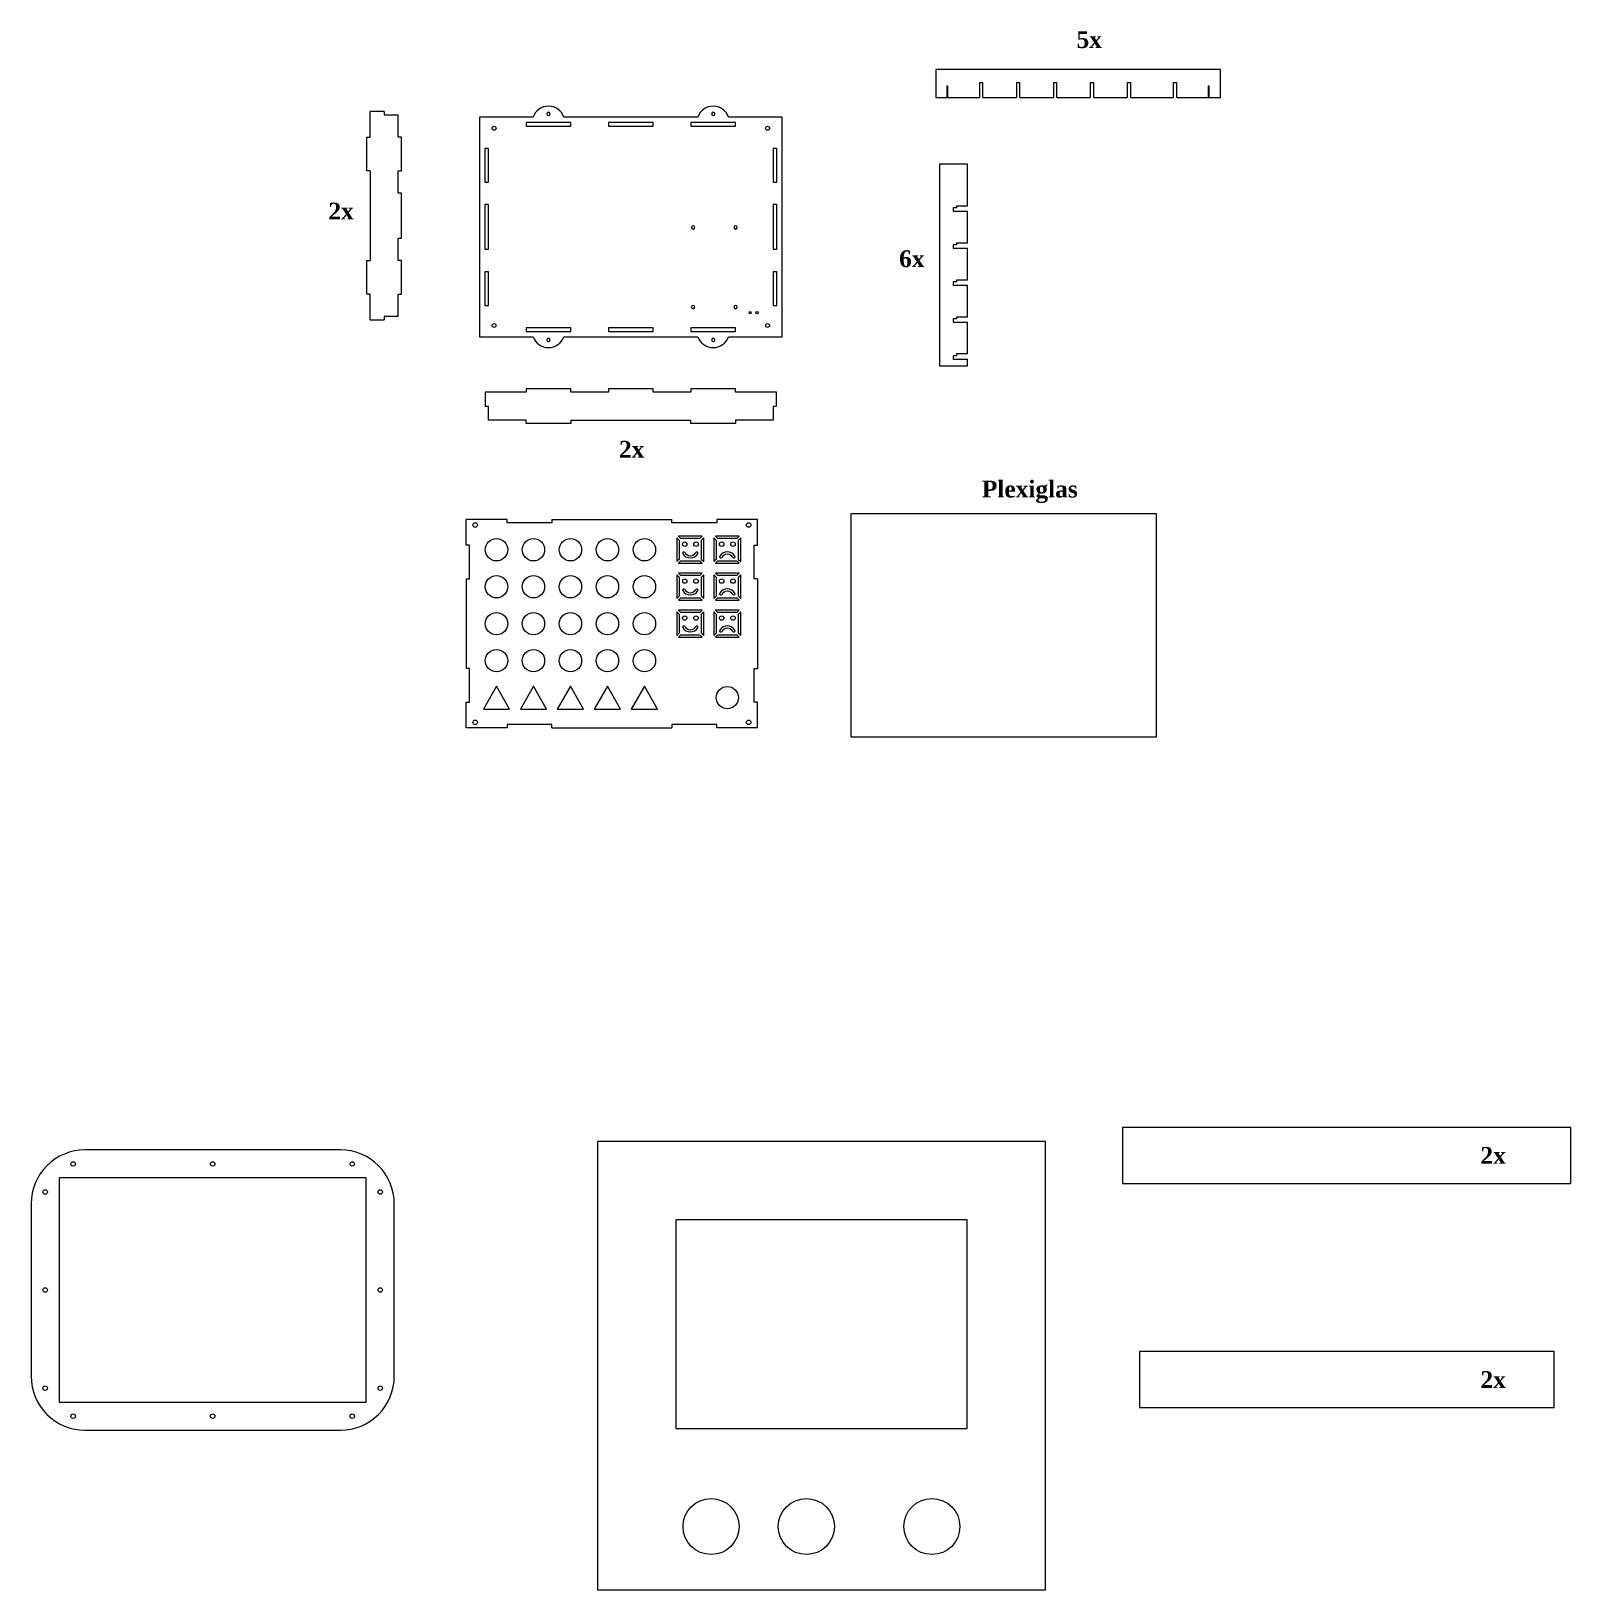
# Model space of a CAD drawing. Header units: millimetres. Extents: x -1005 to 369, y -1058 to 333.
import ezdxf

# ---------------------------------------------------------------- set-up
doc = ezdxf.new("R2010")
doc.units = ezdxf.units.MM
doc.layers.get('0').update_dxf_attribs({"color": 18, "lineweight": 25, "true_color": 0x000000})
doc.layers.add('layer 4', color=5, linetype='Continuous', lineweight=25, true_color=0x0000ff)
doc.layers.add('red', color=1, linetype='Continuous', lineweight=25, true_color=0xff0000)
doc.styles.add('textstyle11', font='Standard')
doc.styles.add('textstyle12', font='Standard')
doc.styles.add('textstyle13', font='Standard')
doc.styles.add('textstyle14', font='Standard')
doc.styles.add('textstyle15', font='Standard')
doc.styles.add('textstyle16', font='Standard')
doc.styles.add('textstyle17', font='Standard')

msp = doc.modelspace()

# ---------------------------------------------------------------- linework, layer by layer
at = {"layer": 'layer 4'}
for p, q in [((56, 298.9), (-198, 298.9)), ((-198, 298.9), (-198, 273.9)), ((56, 273.9), (56, 298.9)), ((-187.2, 283.9), (-188, 283.9)), ((-188, 283.9), (-188, 273.9)), ((-187.2, 273.9), (-187.2, 283.9)), ((-155.9, 286.9), (-159.1, 286.9)), ((-159.1, 286.9), (-159.1, 273.9)), ((-155.9, 273.9), (-155.9, 286.9)), ((-122.9, 286.9), (-126.1, 286.9)), ((-126.1, 286.9), (-126.1, 273.9)), ((-122.9, 273.9), (-122.9, 286.9)), ((-89.9, 286.9), (-93.1, 286.9)), ((-93.1, 286.9), (-93.1, 273.9)), ((-89.9, 273.9), (-89.9, 286.9)), ((-56.9, 286.9), (-60.1, 286.9)), ((-60.1, 286.9), (-60.1, 273.9)), ((-56.9, 273.9), (-56.9, 286.9)), ((-23.9, 286.9), (-27.1, 286.9)), ((-27.1, 286.9), (-27.1, 273.9)), ((-23.9, 273.9), (-23.9, 286.9)), ((17.1, 286.9), (13.9, 286.9)), ((13.9, 286.9), (13.9, 273.9)), ((17.1, 273.9), (17.1, 286.9)), ((46, 283.9), (45.2, 283.9)), ((45.2, 283.9), (45.2, 273.9)), ((46, 273.9), (46, 283.9)), ((-198, 273.9), (-159.1, 273.9)), ((-188, 273.9), (-187.2, 273.9)), ((-155.9, 273.9), (-126.1, 273.9)), ((-122.9, 273.9), (-93.1, 273.9)), ((-89.9, 273.9), (-60.1, 273.9)), ((-56.9, 273.9), (-27.1, 273.9)), ((-23.9, 273.9), (13.9, 273.9)), ((17.1, 273.9), (56, 273.9)), ((45.2, 273.9), (46, 273.9)), ((-702.6, 238.4), (-702.6, 261.4)), ((-690.1, 261.4), (-702.6, 261.4)), ((-690.1, 261.4), (-690.1, 258.4)), ((-690.1, 258.4), (-677.6, 258.4)), ((-677.6, 238.4), (-677.6, 258.4)), ((-557.3, 256.4), (-605.1, 256.4)), ((-605.1, 256.4), (-605.1, 60.4)), ((-410.3, 256.4), (-530, 256.4)), ((-335.1, 256.4), (-383, 256.4)), ((-335.1, 60.4), (-335.1, 256.4)), ((-705.6, 208.4), (-705.6, 238.4)), ((-705.6, 238.4), (-702.6, 238.4)), ((-674.6, 238.4), (-677.6, 238.4)), ((-674.6, 208.4), (-674.6, 238.4)), ((-169.6, 214.4), (-194.6, 214.4)), ((-194.6, 214.4), (-194.6, 34.4)), ((-169.6, 177), (-169.6, 214.4)), ((-702.6, 208.4), (-705.6, 208.4)), ((-702.6, 208.4), (-702.6, 128.4)), ((-677.6, 188.4), (-677.6, 208.4)), ((-677.6, 208.4), (-674.6, 208.4)), ((-674.6, 188.4), (-677.6, 188.4)), ((-674.6, 148.4), (-674.6, 188.4)), ((-179.6, 175.5), (-182.6, 175.5)), ((-182.6, 175.5), (-182.6, 172.3)), ((-182.6, 172.3), (-169.6, 172.3)), ((-169.6, 177), (-179.6, 177)), ((-179.6, 177), (-179.6, 175.5)), ((-169.6, 144), (-169.6, 172.3)), ((-677.6, 128.4), (-677.6, 148.4)), ((-677.6, 148.4), (-674.6, 148.4)), ((-179.6, 142.5), (-182.6, 142.5)), ((-182.6, 142.5), (-182.6, 139.3)), ((-182.6, 139.3), (-169.6, 139.3)), ((-169.6, 144), (-179.6, 144)), ((-179.6, 144), (-179.6, 142.5)), ((-169.6, 111), (-169.6, 139.3)), ((-705.6, 98.4), (-705.6, 128.4)), ((-705.6, 128.4), (-702.6, 128.4)), ((-674.6, 128.4), (-677.6, 128.4)), ((-674.6, 98.4), (-674.6, 128.4)), ((-702.6, 98.4), (-705.6, 98.4)), ((-702.6, 75.4), (-702.6, 98.4)), ((-677.6, 78.4), (-677.6, 98.4)), ((-677.6, 98.4), (-674.6, 98.4)), ((-179.6, 109.5), (-182.6, 109.5)), ((-182.6, 109.5), (-182.6, 106.3)), ((-182.6, 106.3), (-169.6, 106.3)), ((-169.6, 111), (-179.6, 111)), ((-179.6, 111), (-179.6, 109.5)), ((-169.6, 78), (-169.6, 106.3)), ((-702.6, 75.4), (-690.1, 75.4)), ((-677.6, 78.4), (-690.1, 78.4)), ((-690.1, 78.4), (-690.1, 75.4)), ((-179.6, 76.5), (-182.6, 76.5)), ((-182.6, 76.5), (-182.6, 73.3)), ((-182.6, 73.3), (-169.6, 73.3)), ((-169.6, 78), (-179.6, 78)), ((-179.6, 78), (-179.6, 76.5)), ((-169.6, 45), (-169.6, 73.3)), ((-605.1, 60.4), (-557.3, 60.4)), ((-530, 60.4), (-410.3, 60.4)), ((-383, 60.4), (-335.1, 60.4)), ((-179.6, 43.5), (-182.6, 43.5)), ((-182.6, 43.5), (-182.6, 40.3)), ((-169.6, 45), (-179.6, 45)), ((-179.6, 45), (-179.6, 43.5)), ((-194.6, 34.4), (-169.6, 34.4)), ((-182.6, 40.3), (-169.6, 40.3)), ((-169.6, 34.4), (-169.6, 40.3)), ((-563.6, 10.9), (-600.1, 10.9)), ((-600.1, 10.9), (-600.1, -1.6)), ((-523.6, 13.9), (-563.6, 13.9)), ((-563.6, 13.9), (-563.6, 10.9)), ((-523.6, 10.9), (-523.6, 13.9)), ((-490.1, 10.9), (-523.6, 10.9)), ((-450.1, 13.9), (-490.1, 13.9)), ((-490.1, 13.9), (-490.1, 10.9)), ((-450.1, 10.9), (-450.1, 13.9)), ((-416.6, 10.9), (-450.1, 10.9)), ((-376.6, 13.9), (-416.6, 13.9)), ((-416.6, 13.9), (-416.6, 10.9)), ((-376.6, 10.9), (-376.6, 13.9)), ((-340.1, 10.9), (-376.6, 10.9)), ((-340.1, -1.6), (-340.1, 10.9)), ((-600.1, -1.6), (-597.1, -1.6)), ((-597.1, -14.1), (-597.1, -1.6)), ((-343.1, -1.6), (-340.1, -1.6)), ((-343.1, -1.6), (-343.1, -14.1)), ((-563.6, -14.1), (-597.1, -14.1)), ((-563.6, -17.1), (-563.6, -14.1)), ((-523.6, -17.1), (-563.6, -17.1)), ((-523.6, -14.1), (-523.6, -17.1)), ((-523.6, -14.1), (-416.6, -14.1)), ((-416.6, -17.1), (-416.6, -14.1)), ((-376.6, -17.1), (-416.6, -17.1)), ((-343.1, -14.1), (-376.6, -14.1)), ((-376.6, -14.1), (-376.6, -17.1)), ((-617, -125.6), (-617, -102.6)), ((-580.5, -102.6), (-617, -102.6)), ((-580.5, -105.6), (-580.5, -102.6)), ((-540.5, -105.6), (-580.5, -105.6)), ((-540.5, -102.6), (-540.5, -105.6)), ((-540.5, -102.6), (-433.5, -102.6)), ((-433.5, -105.6), (-433.5, -102.6)), ((-393.5, -105.6), (-433.5, -105.6)), ((-357, -102.6), (-393.5, -102.6)), ((-393.5, -102.6), (-393.5, -105.6)), ((-357, -125.6), (-357, -102.6)), ((-614, -125.6), (-617, -125.6)), ((-614, -155.6), (-614, -125.6)), ((-360, -155.6), (-360, -125.6)), ((-360, -125.6), (-357, -125.6)), ((-617, -155.6), (-614, -155.6)), ((-617, -155.6), (-617, -235.6)), ((-357, -155.6), (-360, -155.6)), ((-357, -155.6), (-357, -235.6)), ((-614, -235.6), (-617, -235.6)), ((-614, -265.6), (-614, -235.6)), ((-360, -265.6), (-360, -235.6)), ((-360, -235.6), (-357, -235.6)), ((-617, -288.6), (-617, -265.6)), ((-617, -265.6), (-614, -265.6)), ((-357, -265.6), (-360, -265.6)), ((-357, -288.6), (-357, -265.6)), ((-580.5, -288.6), (-617, -288.6)), ((-540.5, -285.6), (-580.5, -285.6)), ((-580.5, -285.6), (-580.5, -288.6)), ((-540.5, -288.6), (-540.5, -285.6)), ((-540.5, -288.6), (-433.5, -288.6)), ((-393.5, -285.6), (-433.5, -285.6)), ((-433.5, -285.6), (-433.5, -288.6)), ((-393.5, -288.6), (-393.5, -285.6)), ((-357, -288.6), (-393.5, -288.6)), ((368.7, -645), (-31.3, -645)), ((-31.3, -645), (-31.3, -695)), ((368.7, -695), (368.7, -645)), ((-100, -657.6), (-500, -657.6)), ((-500, -657.6), (-500, -1057.6)), ((-100, -1057.6), (-100, -657.6)), ((-31.3, -695), (368.7, -695)), ((353.7, -845), (-16.3, -845)), ((-16.3, -845), (-16.3, -895)), ((353.7, -895), (353.7, -845)), ((-16.3, -895), (353.7, -895)), ((-500, -1057.6), (-100, -1057.6))]:
    msp.add_line(p, q, dxfattribs=at)
at = {"layer": 'layer 4', "flags": 128}
msp.add_lwpolyline([(-1005.2, -867.1, 0.414214), (-957.2, -915.1), (-729.2, -915.1, 0.414214), (-681.2, -867.1), (-681.2, -713.1, 0.414214), (-729.2, -665.1), (-957.2, -665.1, 0.414214), (-1005.2, -713.1)], format="xyb", close=True, dxfattribs=at)
at = {"layer": 'layer 4'}
for centre, start, end in [((-543.6, 251.6), 19.3316, 160.6684), ((-396.6, 251.6), 19.3316, 160.6684), ((-543.6, 65.2), 199.3316, 340.6684), ((-396.6, 65.2), 199.3316, 340.6684)]:
    msp.add_arc(centre, 14.5, start, end, dxfattribs=at)
at = {"layer": 'red'}
for p, q in [((-523.6, 251.6), (-563.6, 251.6)), ((-563.6, 251.6), (-563.6, 248.4)), ((-523.6, 248.4), (-523.6, 251.6)), ((-450.1, 251.6), (-490.1, 251.6)), ((-490.1, 251.6), (-490.1, 248.4)), ((-450.1, 248.4), (-450.1, 251.6)), ((-376.6, 251.6), (-416.6, 251.6)), ((-416.6, 251.6), (-416.6, 248.4)), ((-376.6, 248.4), (-376.6, 251.6)), ((-563.6, 248.4), (-523.6, 248.4)), ((-490.1, 248.4), (-450.1, 248.4)), ((-416.6, 248.4), (-376.6, 248.4)), ((-597.1, 228.4), (-600.3, 228.4)), ((-600.3, 228.4), (-600.3, 198.4)), ((-597.1, 198.4), (-597.1, 228.4)), ((-339.9, 228.4), (-343.1, 228.4)), ((-343.1, 228.4), (-343.1, 198.4)), ((-339.9, 198.4), (-339.9, 228.4)), ((-600.3, 198.4), (-597.1, 198.4)), ((-343.1, 198.4), (-339.9, 198.4)), ((-597.1, 178.4), (-600.3, 178.4)), ((-600.3, 178.4), (-600.3, 138.4)), ((-597.1, 138.4), (-597.1, 178.4)), ((-339.9, 178.4), (-343.1, 178.4)), ((-343.1, 178.4), (-343.1, 138.4)), ((-339.9, 138.4), (-339.9, 178.4)), ((-600.3, 138.4), (-597.1, 138.4)), ((-343.1, 138.4), (-339.9, 138.4)), ((-597.1, 118.4), (-600.3, 118.4)), ((-600.3, 118.4), (-600.3, 88.4)), ((-597.1, 88.4), (-597.1, 118.4)), ((-339.9, 118.4), (-343.1, 118.4)), ((-343.1, 118.4), (-343.1, 88.4)), ((-339.9, 88.4), (-339.9, 118.4)), ((-600.3, 88.4), (-597.1, 88.4)), ((-343.1, 88.4), (-339.9, 88.4)), ((-523.6, 68.4), (-563.6, 68.4)), ((-563.6, 68.4), (-563.6, 65.2)), ((-523.6, 68.4), (-563.6, 68.4)), ((-563.6, 68.4), (-563.6, 65.2)), ((-563.6, 65.2), (-523.6, 65.2)), ((-563.6, 65.2), (-523.6, 65.2)), ((-523.6, 65.2), (-523.6, 68.4)), ((-523.6, 65.2), (-523.6, 68.4)), ((-450.1, 68.4), (-490.1, 68.4)), ((-490.1, 68.4), (-490.1, 65.2)), ((-490.1, 65.2), (-450.1, 65.2)), ((-450.1, 65.2), (-450.1, 68.4)), ((-376.6, 68.4), (-416.6, 68.4)), ((-416.6, 68.4), (-416.6, 65.2)), ((-416.6, 65.2), (-376.6, 65.2)), ((-376.6, 65.2), (-376.6, 68.4)), ((-429, -119), (-427, -121)), ((-427.6, -117.6), (-425.6, -119.6)), ((-408.4, -119.6), (-406.4, -117.6)), ((-407, -121), (-405, -119)), ((-396, -119), (-394, -121)), ((-394.6, -117.6), (-392.6, -119.6)), ((-375.4, -119.6), (-373.4, -117.6)), ((-374, -121), (-372, -119)), ((-427, -138.2), (-429, -140.2)), ((-407, -138.2), (-405, -140.2)), ((-394, -138.2), (-396, -140.2)), ((-374, -138.2), (-372, -140.2)), ((-429, -152), (-427, -154)), ((-425.6, -139.6), (-427.6, -141.6)), ((-427.6, -150.6), (-425.6, -152.6)), ((-408.4, -139.6), (-406.4, -141.6)), ((-408.4, -152.6), (-406.4, -150.6)), ((-407, -154), (-405, -152)), ((-396, -152), (-394, -154)), ((-392.6, -139.6), (-394.6, -141.6)), ((-394.6, -150.6), (-392.6, -152.6)), ((-375.4, -139.6), (-373.4, -141.6)), ((-375.4, -152.6), (-373.4, -150.6)), ((-374, -154), (-372, -152)), ((-427, -171.2), (-429, -173.2)), ((-425.6, -172.6), (-427.6, -174.6)), ((-408.4, -172.6), (-406.4, -174.6)), ((-407, -171.2), (-405, -173.2)), ((-394, -171.2), (-396, -173.2)), ((-392.6, -172.6), (-394.6, -174.6)), ((-375.4, -172.6), (-373.4, -174.6)), ((-374, -171.2), (-372, -173.2)), ((-429, -185), (-427, -187)), ((-427.6, -183.6), (-425.6, -185.6)), ((-408.4, -185.6), (-406.4, -183.6)), ((-407, -187), (-405, -185)), ((-396, -185), (-394, -187)), ((-394.6, -183.6), (-392.6, -185.6)), ((-375.4, -185.6), (-373.4, -183.6)), ((-374, -187), (-372, -185)), ((-427, -204.2), (-429, -206.2)), ((-425.6, -205.6), (-427.6, -207.6)), ((-408.4, -205.6), (-406.4, -207.6)), ((-407, -204.2), (-405, -206.2)), ((-394, -204.2), (-396, -206.2)), ((-392.6, -205.6), (-394.6, -207.6)), ((-375.4, -205.6), (-373.4, -207.6)), ((-374, -204.2), (-372, -206.2)), ((-170, -727.6), (-430, -727.6)), ((-430, -727.6), (-430, -913.6)), ((-170, -913.6), (-170, -727.6)), ((-430, -913.6), (-170, -913.6))]:
    msp.add_line(p, q, dxfattribs=at)
at = {"layer": 'red', "flags": 128}
for points in [[(-542.1, 259.2, 1), (-545.1, 259.2, 1), (-542.1, 259.2)], [(-395.1, 259.2, 1), (-398.1, 259.2, 1), (-395.1, 259.2)], [(-413.1, 157.9, 1), (-416.1, 157.9, 1), (-413.1, 157.9)], [(-375.1, 157.9, 1), (-378.1, 157.9, 1), (-375.1, 157.9)], [(-413.1, 86.9, 1), (-416.1, 86.9, 1), (-413.1, 86.9)], [(-375.1, 86.9, 1), (-378.1, 86.9, 1), (-375.1, 86.9)], [(-542.1, 57.5, 1), (-545.1, 57.5, 1), (-542.1, 57.5)], [(-395.1, 57.5, 1), (-398.1, 57.5, 1), (-395.1, 57.5)]]:
    msp.add_lwpolyline(points, format="xyb", dxfattribs=at)
for points in [[(-273.9, -296.6), (-0.9, -296.6), (-0.9, -97.6), (-273.9, -97.6)], [(-601.7, -271.8), (-578.3, -271.8), (-590, -251.5)], [(-568.7, -271.8), (-545.3, -271.8), (-557, -251.5)], [(-535.7, -271.8), (-512.3, -271.8), (-524, -251.5)], [(-502.7, -271.8), (-479.3, -271.8), (-491, -251.5)], [(-469.7, -271.8), (-446.3, -271.8), (-458, -251.5)], [(-980.2, -890.1), (-706.2, -890.1), (-706.2, -690.1), (-980.2, -690.1)]]:
    msp.add_lwpolyline(points, close=True, dxfattribs=at)
for points in [[(-429, -119), (-429, -140.2)], [(-406.4, -117.6), (-427.6, -117.6)], [(-427, -121), (-427, -138.2)], [(-408.4, -119.6), (-425.6, -119.6)], [(-407, -138.2), (-407, -121)], [(-405, -140.2), (-405, -119)], [(-396, -119), (-396, -140.2)], [(-373.4, -117.6), (-394.6, -117.6)], [(-394, -121), (-394, -138.2)], [(-375.4, -119.6), (-392.6, -119.6)], [(-374, -138.2), (-374, -121)], [(-372, -140.2), (-372, -119)], [(-429, -152), (-429, -173.2)], [(-427.6, -141.6), (-406.4, -141.6)], [(-406.4, -150.6), (-427.6, -150.6)], [(-425.6, -139.6), (-408.4, -139.6)], [(-408.4, -152.6), (-425.6, -152.6)], [(-405, -173.2), (-405, -152)], [(-396, -152), (-396, -173.2)], [(-394.6, -141.6), (-373.4, -141.6)], [(-373.4, -150.6), (-394.6, -150.6)], [(-392.6, -139.6), (-375.4, -139.6)], [(-375.4, -152.6), (-392.6, -152.6)], [(-372, -173.2), (-372, -152)], [(-427, -154), (-427, -171.2)], [(-407, -171.2), (-407, -154)], [(-394, -154), (-394, -171.2)], [(-374, -171.2), (-374, -154)], [(-427.6, -174.6), (-406.4, -174.6)], [(-425.6, -172.6), (-408.4, -172.6)], [(-394.6, -174.6), (-373.4, -174.6)], [(-392.6, -172.6), (-375.4, -172.6)], [(-429, -185), (-429, -206.2)], [(-406.4, -183.6), (-427.6, -183.6)], [(-427, -187), (-427, -204.2)], [(-408.4, -185.6), (-425.6, -185.6)], [(-407, -204.2), (-407, -187)], [(-405, -206.2), (-405, -185)], [(-396, -185), (-396, -206.2)], [(-373.4, -183.6), (-394.6, -183.6)], [(-394, -187), (-394, -204.2)], [(-375.4, -185.6), (-392.6, -185.6)], [(-374, -204.2), (-374, -187)], [(-372, -206.2), (-372, -185)], [(-427.6, -207.6), (-406.4, -207.6)], [(-425.6, -205.6), (-408.4, -205.6)], [(-394.6, -207.6), (-373.4, -207.6)], [(-392.6, -205.6), (-375.4, -205.6)]]:
    msp.add_lwpolyline(points, dxfattribs=at)
at = {"layer": 'red'}
for centre, radius in [((-592.1, 246.4), 1.75), ((-348.1, 246.4), 1.75), ((-592.1, 70.4), 1.75), ((-363.6, 81.9), 1), ((-357.6, 81.9), 1), ((-348.1, 70.4), 1.75), ((-609, -107.6), 2), ((-365, -107.6), 2), ((-590, -129.6), 10), ((-557, -129.6), 10), ((-524, -129.6), 10), ((-491, -129.6), 10), ((-458, -129.6), 10), ((-422, -124.6), 2), ((-412, -124.6), 2), ((-389, -124.6), 2), ((-379, -124.6), 2), ((-590, -162.6), 10), ((-557, -162.6), 10), ((-524, -162.6), 10), ((-491, -162.6), 10), ((-458, -162.6), 10), ((-422, -157.6), 2), ((-412, -157.6), 2), ((-389, -157.6), 2), ((-379, -157.6), 2), ((-590, -195.6), 10), ((-557, -195.6), 10), ((-524, -195.6), 10), ((-491, -195.6), 10), ((-458, -195.6), 10), ((-422, -190.6), 2), ((-412, -190.6), 2), ((-389, -190.6), 2), ((-379, -190.6), 2), ((-590, -228.6), 10), ((-557, -228.6), 10), ((-524, -228.6), 10), ((-491, -228.6), 10), ((-458, -228.6), 10), ((-384, -261.6), 10), ((-609, -283.6), 2), ((-365, -283.6), 2), ((-967.7, -677.6), 2), ((-843.2, -677.6), 2), ((-718.7, -677.6), 2), ((-992.7, -702.6), 2), ((-693.7, -702.6), 2), ((-992.7, -790.1), 2), ((-693.7, -790.1), 2), ((-992.7, -877.6), 2), ((-693.7, -877.6), 2), ((-967.7, -902.6), 2), ((-843.2, -902.6), 2), ((-718.7, -902.6), 2), ((-398.5, -1001.1), 25), ((-313.5, -1001.1), 25), ((-201.5, -1001.1), 25)]:
    msp.add_circle(centre, radius, dxfattribs=at)
for centre, radius, start, end in [((-422.9, -132.6), 1, 30, 210), ((-417, -129.2), 7.77, 210, 330), ((-417, -129.2), 5.77, 210, 330), ((-411.1, -132.6), 1, 330, 150), ((-389.9, -136), 1, 150, 330), ((-384, -139.4), 7.77, 30, 150), ((-384, -139.4), 5.77, 30, 150), ((-378.1, -136), 1, 210, 30), ((-422.9, -165.6), 1, 30, 210), ((-417, -162.2), 7.77, 210, 330), ((-417, -162.2), 5.77, 210, 330), ((-411.1, -165.6), 1, 330, 150), ((-384, -172.4), 7.77, 30, 150), ((-384, -172.4), 5.77, 30, 150), ((-389.9, -169), 1, 150, 330), ((-378.1, -169), 1, 210, 30), ((-422.9, -198.6), 1, 30, 210), ((-417, -195.2), 7.77, 210, 330), ((-417, -195.2), 5.77, 210, 330), ((-411.1, -198.6), 1, 330, 150), ((-389.9, -202), 1, 150, 330), ((-384, -205.4), 7.77, 30, 150), ((-384, -205.4), 5.77, 30, 150), ((-378.1, -202), 1, 210, 30)]:
    msp.add_arc(centre, radius, start, end, dxfattribs=at)

# ---------------------------------------------------------------- texts
at = {"char_height": 10, "attachment_point": 1}
for s, insert, style in [('\\fTimes New Roman|b1|i0|c0|p0;\\H15;5x', (-72.4, 333), 'textstyle14'), ('\\fTimes New Roman|b1|i0|c0|p0;\\H15;2x', (-740, 180), 'textstyle11'), ('\\fTimes New Roman|b1|i0|c0|p0;\\H15;6x', (-230.7, 137.5), 'textstyle13'), ('\\fTimes New Roman|b1|i0|c0|p0;\\H15;2x', (-480.7, -32.5), 'textstyle12'), ('\\fTimes New Roman|b1|i0|c0|p0;\\H15;Plexiglas', (-156.9, -68), 'textstyle15'), ('\\fTimes New Roman|b1|i0|c0|p0;\\H15;2x', (288, -662.5), 'textstyle16'), ('\\fTimes New Roman|b1|i0|c0|p0;\\H15;2x', (288, -862.5), 'textstyle17')]:
    msp.add_mtext(s, dxfattribs=dict(at, insert=insert, style=style))

doc.saveas('drawing.dxf')
